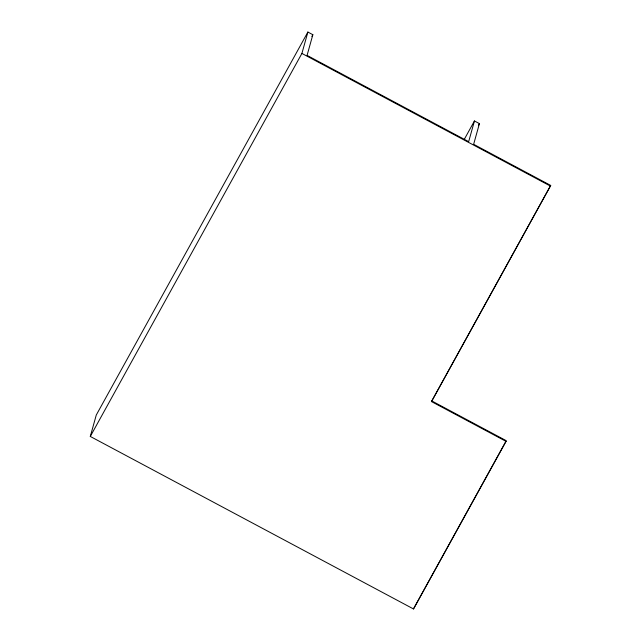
<?xml version="1.0" encoding="UTF-8"?>
<svg xmlns="http://www.w3.org/2000/svg" width="641" height="641" viewBox="0 0 641 641"><rect width="100%" height="100%" fill="white"/><g stroke="black" fill="none" stroke-linecap="round" stroke-linejoin="round"><path stroke-width="0.96" d="M90.293 436.449L96.262 415.056L307.88 32.05L312.848 34.702L307.071 55.398L468.667 141.653L474.444 120.957L479.42 123.609L473.643 144.305L550.707 185.441L431.481 401.578L506.061 441.385L413.485 608.95L90.293 436.449L301.911 53.435L307.88 32.05M431.481 401.578L550.707 185.441M413.485 608.95L505.773 441.569M506.061 441.385L506.254 440.696L431.673 400.881M311.887 36.449L312.848 34.702M464.348 139.233L474.444 120.957M478.45 125.364L479.42 123.609M301.911 53.435L550.515 186.13"/></g></svg>
